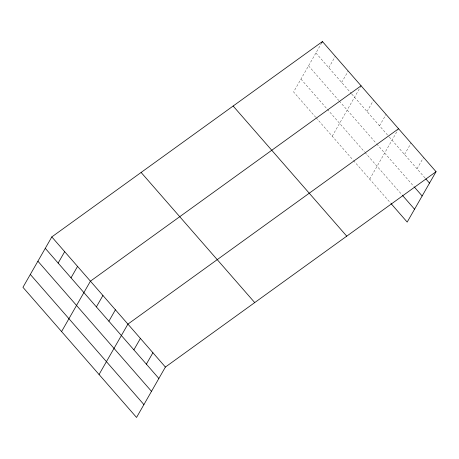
<?xml version="1.0" encoding="UTF-8"?>
<svg xmlns="http://www.w3.org/2000/svg" width="459" height="459" viewBox="0 0 459 459"><rect width="100%" height="100%" fill="white"/><g stroke="black" fill="none" stroke-linecap="round" stroke-linejoin="round"><path stroke-width="0.34" stroke-dasharray="2.29 1.72" d="M321.765 42.756L293.599 91.943L315.666 117.223M328.793 67.714L335.328 56.302M341.668 82.465L348.203 71.053M332.218 136.191L360.734 86.401M367.039 111.531L373.574 100.114M379.53 125.846L386.071 114.434M369.707 179.136L398.217 129.346M404.522 154.476L411.057 143.065M417.019 168.792L423.554 157.38M315.918 52.963L351.324 93.527M351.783 94.055L388.79 136.449M389.249 136.977L425.35 178.333M308.551 65.826L338.897 100.596M339.356 101.118L376.328 143.478M376.793 144.006L413.817 186.423M300.961 79.08L364.578 151.958M365.037 152.486L402.061 194.903M316.125 117.751L353.046 160.048M353.51 160.575L390.534 202.993"/><path stroke-width="0.69" d="M51.81 236.919L22.95 287.305L136.547 417.449L165.401 367.057L436.05 171.695L322.453 41.551L51.81 236.919L165.401 367.057M58.144 263.082L64.679 251.67M71.019 277.827L77.554 266.415M61.575 331.553L90.429 281.166L361.078 85.799M96.39 306.893L102.925 295.481M108.886 321.208L115.421 309.796M99.058 374.498L127.918 324.111L398.561 128.75M133.879 349.838L140.414 338.426M321.765 42.756L322.453 41.551M146.369 364.153L152.91 352.741M436.05 171.695L407.19 222.081L390.993 203.526M425.814 178.867L429.515 183.107M414.282 186.956L422.148 195.97M402.526 195.436L414.557 209.218M233.143 106.023L346.734 236.161M141.12 172.446L254.716 302.59M45.269 248.33L158.866 378.468M37.908 261.194L151.499 391.332M30.317 274.448L143.914 404.586"/></g></svg>
